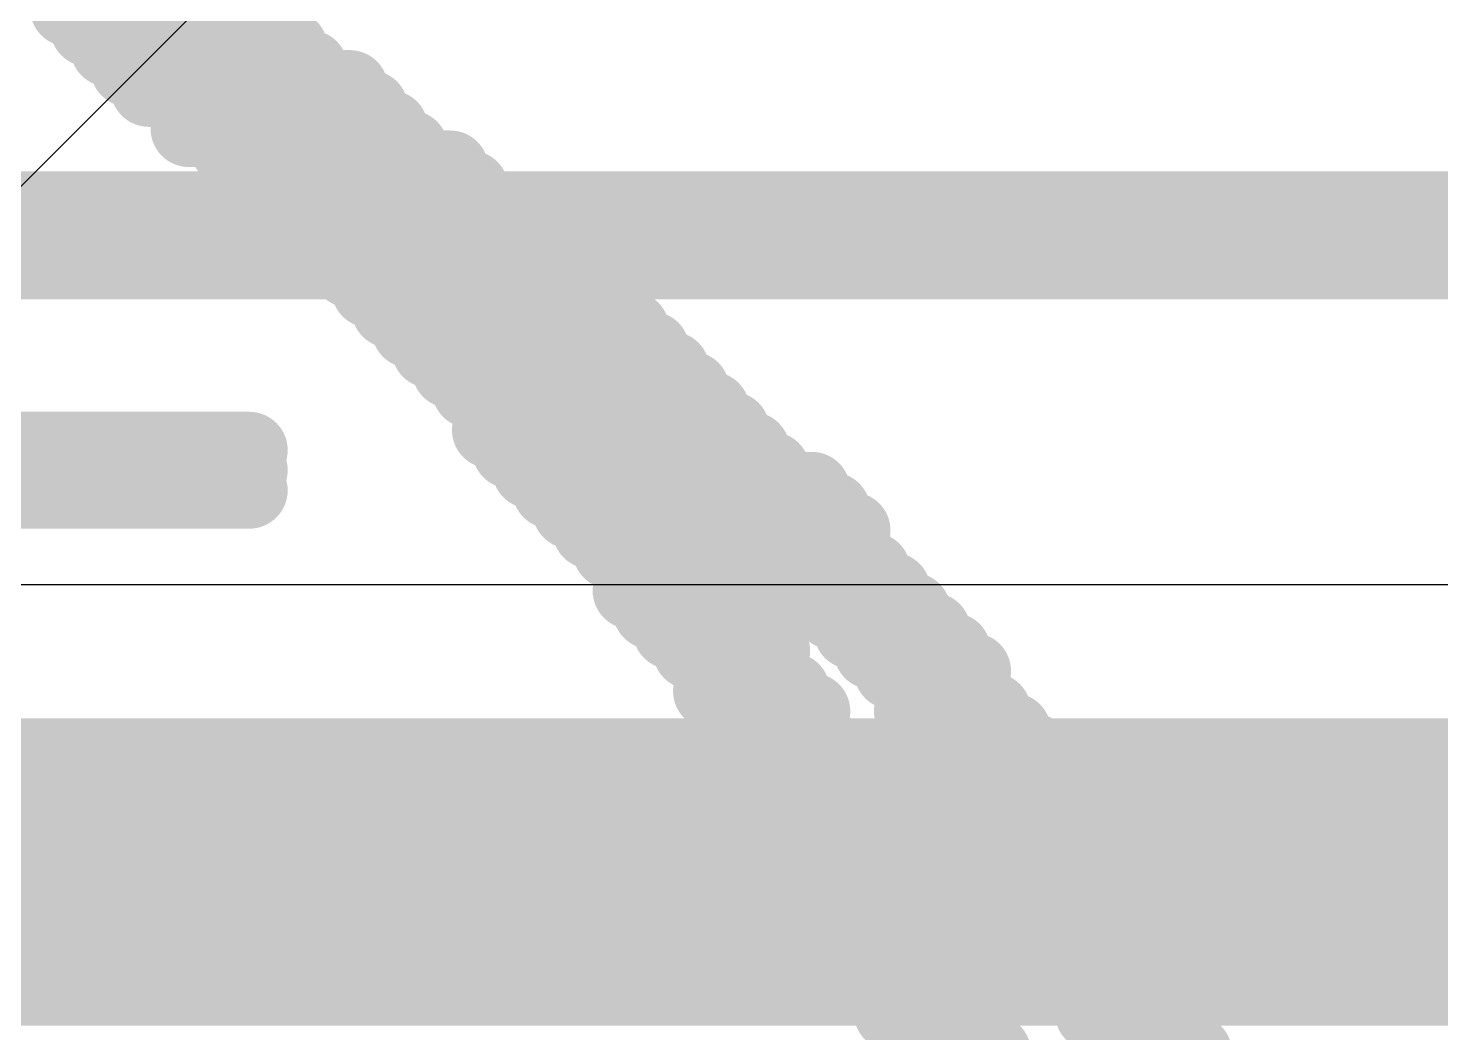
# Model space of a CAD drawing. Header units: inches. Extents: x -4 to 389, y 0 to 108.
# Drawn here: x 36.15 to 37.552, y 6.775 to 7.772 of the extents above; entities that cross this region are included whole.
import ezdxf

# ---------------------------------------------------------------- set-up
doc = ezdxf.new("R2010")
doc.units = ezdxf.units.IN
for name, color, linetype in [('Bottom Overlay', 54, 'Continuous'), ('Signal_1', 16, 'Continuous'), ('Top Layer', 1, 'Continuous'), ('Top Overlay', 2, 'Continuous')]:
    doc.layers.add(name, color=color, linetype=linetype)

msp = doc.modelspace()

# ---------------------------------------------------------------- linework, layer by layer
at = {"layer": 'Bottom Overlay'}
for points in [[(36.1903, 7.7916, 0.0762, 0.0762, 0), (36.3697, 7.7916, 0.0762, 0.0762, 0)], [(36.2102, 7.7717, 0.0762, 0.0762, 0), (36.3897, 7.7717, 0.0762, 0.0762, 0)], [(36.2301, 7.7517, 0.0762, 0.0762, 0), (36.4096, 7.7517, 0.0762, 0.0762, 0)], [(36.2501, 7.7318, 0.0762, 0.0762, 0), (36.3697, 7.7318, 0.0762, 0.0762, 0)], [(36.3897, 7.7318, 0.0762, 0.0762, 0), (36.4295, 7.7318, 0.0762, 0.0762, 0)], [(36.27, 7.7119, 0.0762, 0.0762, 0), (36.3697, 7.7119, 0.0762, 0.0762, 0)], [(36.4096, 7.7119, 0.0762, 0.0762, 0), (36.4694, 7.7119, 0.0762, 0.0762, 0)], [(36.3099, 7.6919, 0.0762, 0.0762, 0), (36.3897, 7.6919, 0.0762, 0.0762, 0)], [(36.4295, 7.6919, 0.0762, 0.0762, 0), (36.4894, 7.6919, 0.0762, 0.0762, 0)], [(36.3099, 7.672, 0.0762, 0.0762, 0), (36.4096, 7.672, 0.0762, 0.0762, 0)], [(36.4495, 7.672, 0.0762, 0.0762, 0), (36.5093, 7.672, 0.0762, 0.0762, 0)], [(36.3498, 7.652, 0.0762, 0.0762, 0), (36.4295, 7.652, 0.0762, 0.0762, 0)], [(36.4694, 7.652, 0.0762, 0.0762, 0), (36.5292, 7.652, 0.0762, 0.0762, 0)], [(36.3697, 7.6321, 0.0762, 0.0762, 0), (36.4495, 7.6321, 0.0762, 0.0762, 0)], [(36.4894, 7.6321, 0.0762, 0.0762, 0), (36.5691, 7.6321, 0.0762, 0.0762, 0)], [(36.3897, 7.6122, 0.0762, 0.0762, 0), (36.4694, 7.6122, 0.0762, 0.0762, 0)], [(36.5292, 7.6122, 0.0762, 0.0762, 0), (36.5891, 7.6122, 0.0762, 0.0762, 0)], [(36.4096, 7.5922, 0.0762, 0.0762, 0), (36.5093, 7.5922, 0.0762, 0.0762, 0)], [(36.5292, 7.5922, 0.0762, 0.0762, 0), (36.609, 7.5922, 0.0762, 0.0762, 0)], [(36.4295, 7.5723, 0.0762, 0.0762, 0), (36.5093, 7.5723, 0.0762, 0.0762, 0)], [(36.5691, 7.5723, 0.0762, 0.0762, 0), (36.6289, 7.5723, 0.0762, 0.0762, 0)], [(36.4495, 7.5523, 0.0762, 0.0762, 0), (36.5492, 7.5523, 0.0762, 0.0762, 0)], [(36.5891, 7.5523, 0.0762, 0.0762, 0), (36.6489, 7.5523, 0.0762, 0.0762, 0)], [(36.4694, 7.5324, 0.0762, 0.0762, 0), (36.5492, 7.5324, 0.0762, 0.0762, 0)], [(36.609, 7.5324, 0.0762, 0.0762, 0), (36.6688, 7.5324, 0.0762, 0.0762, 0)], [(36.4894, 7.5125, 0.0762, 0.0762, 0), (36.5691, 7.5125, 0.0762, 0.0762, 0)], [(36.6289, 7.5125, 0.0762, 0.0762, 0), (36.7087, 7.5125, 0.0762, 0.0762, 0)], [(36.5093, 7.4925, 0.0762, 0.0762, 0), (36.5891, 7.4925, 0.0762, 0.0762, 0)], [(36.6489, 7.4925, 0.0762, 0.0762, 0), (36.7286, 7.4925, 0.0762, 0.0762, 0)], [(36.5292, 7.4726, 0.0762, 0.0762, 0), (36.609, 7.4726, 0.0762, 0.0762, 0)], [(36.6688, 7.4726, 0.0762, 0.0762, 0), (36.7486, 7.4726, 0.0762, 0.0762, 0)], [(36.5492, 7.4526, 0.0762, 0.0762, 0), (36.6289, 7.4526, 0.0762, 0.0762, 0)], [(36.6888, 7.4526, 0.0762, 0.0762, 0), (36.7685, 7.4526, 0.0762, 0.0762, 0)], [(36.5691, 7.4327, 0.0762, 0.0762, 0), (36.6489, 7.4327, 0.0762, 0.0762, 0)], [(36.7087, 7.4327, 0.0762, 0.0762, 0), (36.7885, 7.4327, 0.0762, 0.0762, 0)], [(36.5891, 7.4128, 0.0762, 0.0762, 0), (36.6688, 7.4128, 0.0762, 0.0762, 0)], [(36.7286, 7.4128, 0.0762, 0.0762, 0), (36.8084, 7.4128, 0.0762, 0.0762, 0)], [(36.609, 7.3928, 0.0762, 0.0762, 0), (36.6888, 7.3928, 0.0762, 0.0762, 0)], [(36.7685, 7.3928, 0.0762, 0.0762, 0), (36.8283, 7.3928, 0.0762, 0.0762, 0)], [(36.609, 7.3729, 0.0762, 0.0762, 0), (36.7087, 7.3729, 0.0762, 0.0762, 0)], [(36.7885, 7.3729, 0.0762, 0.0762, 0), (36.8483, 7.3729, 0.0762, 0.0762, 0)], [(35.7316, 7.3529, 0.0762, 0.0762, 0), (36.3697, 7.3529, 0.0762, 0.0762, 0)], [(36.6289, 7.3529, 0.0762, 0.0762, 0), (36.7286, 7.3529, 0.0762, 0.0762, 0)], [(36.8084, 7.3529, 0.0762, 0.0762, 0), (36.8682, 7.3529, 0.0762, 0.0762, 0)], [(35.7316, 7.333, 0.0762, 0.0762, 0), (36.3697, 7.333, 0.0762, 0.0762, 0)], [(36.6489, 7.333, 0.0762, 0.0762, 0), (36.7486, 7.333, 0.0762, 0.0762, 0)], [(36.8283, 7.333, 0.0762, 0.0762, 0), (36.8882, 7.333, 0.0762, 0.0762, 0)], [(35.7316, 7.3131, 0.0762, 0.0762, 0), (36.3697, 7.3131, 0.0762, 0.0762, 0)], [(36.6688, 7.3131, 0.0762, 0.0762, 0), (36.7685, 7.3131, 0.0762, 0.0762, 0)], [(36.8483, 7.3131, 0.0762, 0.0762, 0), (36.928, 7.3131, 0.0762, 0.0762, 0)], [(36.6888, 7.2931, 0.0762, 0.0762, 0), (36.7685, 7.2931, 0.0762, 0.0762, 0)], [(36.8483, 7.2931, 0.0762, 0.0762, 0), (36.948, 7.2931, 0.0762, 0.0762, 0)], [(36.7087, 7.2732, 0.0762, 0.0762, 0), (36.7885, 7.2732, 0.0762, 0.0762, 0)], [(36.8682, 7.2732, 0.0762, 0.0762, 0), (36.9679, 7.2732, 0.0762, 0.0762, 0)], [(36.7286, 7.2532, 0.0762, 0.0762, 0), (36.8084, 7.2532, 0.0762, 0.0762, 0)], [(36.8882, 7.2532, 0.0762, 0.0762, 0), (36.9679, 7.2532, 0.0762, 0.0762, 0)], [(36.7486, 7.2333, 0.0762, 0.0762, 0), (36.8283, 7.2333, 0.0762, 0.0762, 0)], [(36.9081, 7.2333, 0.0762, 0.0762, 0), (36.9879, 7.2333, 0.0762, 0.0762, 0)], [(36.7486, 7.2134, 0.0762, 0.0762, 0), (36.8483, 7.2134, 0.0762, 0.0762, 0)], [(36.928, 7.2134, 0.0762, 0.0762, 0), (37.0078, 7.2134, 0.0762, 0.0762, 0)], [(36.7685, 7.1934, 0.0762, 0.0762, 0), (36.8483, 7.1934, 0.0762, 0.0762, 0)], [(36.948, 7.1934, 0.0762, 0.0762, 0), (37.0277, 7.1934, 0.0762, 0.0762, 0)], [(36.7885, 7.1735, 0.0762, 0.0762, 0), (36.8682, 7.1735, 0.0762, 0.0762, 0)], [(36.9679, 7.1735, 0.0762, 0.0762, 0), (37.0477, 7.1735, 0.0762, 0.0762, 0)], [(36.8084, 7.1535, 0.0762, 0.0762, 0), (36.8882, 7.1535, 0.0762, 0.0762, 0)], [(36.9879, 7.1535, 0.0762, 0.0762, 0), (37.0676, 7.1535, 0.0762, 0.0762, 0)], [(36.8283, 7.1336, 0.0762, 0.0762, 0), (36.8882, 7.1336, 0.0762, 0.0762, 0)], [(37.0078, 7.1336, 0.0762, 0.0762, 0), (37.0876, 7.1336, 0.0762, 0.0762, 0)], [(36.8283, 7.1137, 0.0762, 0.0762, 0), (36.9081, 7.1137, 0.0762, 0.0762, 0)], [(37.0277, 7.1137, 0.0762, 0.0762, 0), (37.0876, 7.1137, 0.0762, 0.0762, 0)], [(36.8483, 7.0937, 0.0762, 0.0762, 0), (36.928, 7.0937, 0.0762, 0.0762, 0)], [(37.0277, 7.0937, 0.0762, 0.0762, 0), (37.1075, 7.0937, 0.0762, 0.0762, 0)], [(36.8682, 7.0738, 0.0762, 0.0762, 0), (36.928, 7.0738, 0.0762, 0.0762, 0)], [(37.0477, 7.0738, 0.0762, 0.0762, 0), (37.1274, 7.0738, 0.0762, 0.0762, 0)], [(36.8682, 7.0538, 0.0762, 0.0762, 0), (36.948, 7.0538, 0.0762, 0.0762, 0)], [(37.0676, 7.0538, 0.0762, 0.0762, 0), (37.1474, 7.0538, 0.0762, 0.0762, 0)], [(36.8882, 7.0339, 0.0762, 0.0762, 0), (36.9679, 7.0339, 0.0762, 0.0762, 0)], [(37.0676, 7.0339, 0.0762, 0.0762, 0), (37.1474, 7.0339, 0.0762, 0.0762, 0)], [(36.8882, 7.014, 0.0762, 0.0762, 0), (36.9679, 7.014, 0.0762, 0.0762, 0)], [(37.0876, 7.014, 0.0762, 0.0762, 0), (37.1673, 7.014, 0.0762, 0.0762, 0)], [(36.9081, 6.994, 0.0762, 0.0762, 0), (36.9879, 6.994, 0.0762, 0.0762, 0)], [(37.1075, 6.994, 0.0762, 0.0762, 0), (37.1673, 6.994, 0.0762, 0.0762, 0)], [(35.5123, 6.9741, 0.0762, 0.0762, 0), (36.7286, 6.9741, 0.0762, 0.0762, 0)], [(36.9081, 6.9741, 0.0762, 0.0762, 0), (36.9879, 6.9741, 0.0762, 0.0762, 0)], [(37.1075, 6.9741, 0.0762, 0.0762, 0), (37.1873, 6.9741, 0.0762, 0.0762, 0)], [(35.4325, 6.9541, 0.0762, 0.0762, 0), (36.7286, 6.9541, 0.0762, 0.0762, 0)], [(36.928, 6.9541, 0.0762, 0.0762, 0), (37.0078, 6.9541, 0.0762, 0.0762, 0)], [(37.1274, 6.9541, 0.0762, 0.0762, 0), (37.2072, 6.9541, 0.0762, 0.0762, 0)], [(35.4325, 6.9342, 0.0762, 0.0762, 0), (36.7286, 6.9342, 0.0762, 0.0762, 0)], [(36.948, 6.9342, 0.0762, 0.0762, 0), (37.0078, 6.9342, 0.0762, 0.0762, 0)], [(37.1474, 6.9342, 0.0762, 0.0762, 0), (37.2072, 6.9342, 0.0762, 0.0762, 0)], [(35.4325, 6.9143, 0.0762, 0.0762, 0), (36.7286, 6.9143, 0.0762, 0.0762, 0)], [(36.948, 6.9143, 0.0762, 0.0762, 0), (37.0277, 6.9143, 0.0762, 0.0762, 0)], [(37.1474, 6.9143, 0.0762, 0.0762, 0), (37.2271, 6.9143, 0.0762, 0.0762, 0)], [(35.4325, 6.8943, 0.0762, 0.0762, 0), (36.7286, 6.8943, 0.0762, 0.0762, 0)], [(36.948, 6.8943, 0.0762, 0.0762, 0), (37.0277, 6.8943, 0.0762, 0.0762, 0)], [(37.1673, 6.8943, 0.0762, 0.0762, 0), (37.2271, 6.8943, 0.0762, 0.0762, 0)], [(36.9679, 6.8744, 0.0762, 0.0762, 0), (37.0477, 6.8744, 0.0762, 0.0762, 0)], [(37.1673, 6.8744, 0.0762, 0.0762, 0), (37.2471, 6.8744, 0.0762, 0.0762, 0)], [(36.9879, 6.8544, 0.0762, 0.0762, 0), (37.0477, 6.8544, 0.0762, 0.0762, 0)], [(37.1873, 6.8544, 0.0762, 0.0762, 0), (37.2471, 6.8544, 0.0762, 0.0762, 0)], [(36.9879, 6.8345, 0.0762, 0.0762, 0), (37.0676, 6.8345, 0.0762, 0.0762, 0)], [(37.1873, 6.8345, 0.0762, 0.0762, 0), (37.267, 6.8345, 0.0762, 0.0762, 0)], [(37.0078, 6.8146, 0.0762, 0.0762, 0), (37.0676, 6.8146, 0.0762, 0.0762, 0)], [(37.2072, 6.8146, 0.0762, 0.0762, 0), (37.267, 6.8146, 0.0762, 0.0762, 0)], [(37.0078, 6.7946, 0.0762, 0.0762, 0), (37.0876, 6.7946, 0.0762, 0.0762, 0)], [(37.2072, 6.7946, 0.0762, 0.0762, 0), (37.287, 6.7946, 0.0762, 0.0762, 0)], [(37.0277, 6.7747, 0.0762, 0.0762, 0), (37.0876, 6.7747, 0.0762, 0.0762, 0)], [(37.2271, 6.7747, 0.0762, 0.0762, 0), (37.287, 6.7747, 0.0762, 0.0762, 0)], [(37.0277, 6.7547, 0.0762, 0.0762, 0), (37.1075, 6.7547, 0.0762, 0.0762, 0)], [(37.2271, 6.7547, 0.0762, 0.0762, 0), (37.3069, 6.7547, 0.0762, 0.0762, 0)]]:
    msp.add_lwpolyline(points, format="xyseb", dxfattribs=at)
for points in [[(36.1712, 7.7916, 0.0381, 0.0381, 1), (36.2093, 7.7916, 0.0381, 0.0381, 1)], [(36.3507, 7.7916, 0.0381, 0.0381, 1), (36.3888, 7.7916, 0.0381, 0.0381, 1)], [(36.1911, 7.7717, 0.0381, 0.0381, 1), (36.2292, 7.7717, 0.0381, 0.0381, 1)], [(36.3706, 7.7717, 0.0381, 0.0381, 1), (36.4087, 7.7717, 0.0381, 0.0381, 1)], [(36.2111, 7.7517, 0.0381, 0.0381, 1), (36.2492, 7.7517, 0.0381, 0.0381, 1)], [(36.3905, 7.7517, 0.0381, 0.0381, 1), (36.4286, 7.7517, 0.0381, 0.0381, 1)], [(36.231, 7.7318, 0.0381, 0.0381, 1), (36.2691, 7.7318, 0.0381, 0.0381, 1)], [(36.3507, 7.7318, 0.0381, 0.0381, 1), (36.3888, 7.7318, 0.0381, 0.0381, 1)], [(36.3706, 7.7318, 0.0381, 0.0381, 1), (36.4087, 7.7318, 0.0381, 0.0381, 1)], [(36.4105, 7.7318, 0.0381, 0.0381, 1), (36.4486, 7.7318, 0.0381, 0.0381, 1)], [(36.251, 7.7119, 0.0381, 0.0381, 1), (36.2891, 7.7119, 0.0381, 0.0381, 1)], [(36.3507, 7.7119, 0.0381, 0.0381, 1), (36.3888, 7.7119, 0.0381, 0.0381, 1)], [(36.3905, 7.7119, 0.0381, 0.0381, 1), (36.4286, 7.7119, 0.0381, 0.0381, 1)], [(36.4504, 7.7119, 0.0381, 0.0381, 1), (36.4885, 7.7119, 0.0381, 0.0381, 1)], [(36.2908, 7.6919, 0.0381, 0.0381, 1), (36.3289, 7.6919, 0.0381, 0.0381, 1)], [(36.3706, 7.6919, 0.0381, 0.0381, 1), (36.4087, 7.6919, 0.0381, 0.0381, 1)], [(36.4105, 7.6919, 0.0381, 0.0381, 1), (36.4486, 7.6919, 0.0381, 0.0381, 1)], [(36.4703, 7.6919, 0.0381, 0.0381, 1), (36.5084, 7.6919, 0.0381, 0.0381, 1)], [(36.2908, 7.672, 0.0381, 0.0381, 1), (36.3289, 7.672, 0.0381, 0.0381, 1)], [(36.3905, 7.672, 0.0381, 0.0381, 1), (36.4286, 7.672, 0.0381, 0.0381, 1)], [(36.4304, 7.672, 0.0381, 0.0381, 1), (36.4685, 7.672, 0.0381, 0.0381, 1)], [(36.4902, 7.672, 0.0381, 0.0381, 1), (36.5283, 7.672, 0.0381, 0.0381, 1)], [(36.3307, 7.652, 0.0381, 0.0381, 1), (36.3688, 7.652, 0.0381, 0.0381, 1)], [(36.4105, 7.652, 0.0381, 0.0381, 1), (36.4486, 7.652, 0.0381, 0.0381, 1)], [(36.4504, 7.652, 0.0381, 0.0381, 1), (36.4885, 7.652, 0.0381, 0.0381, 1)], [(36.5102, 7.652, 0.0381, 0.0381, 1), (36.5483, 7.652, 0.0381, 0.0381, 1)], [(36.3507, 7.6321, 0.0381, 0.0381, 1), (36.3888, 7.6321, 0.0381, 0.0381, 1)], [(36.4304, 7.6321, 0.0381, 0.0381, 1), (36.4685, 7.6321, 0.0381, 0.0381, 1)], [(36.4703, 7.6321, 0.0381, 0.0381, 1), (36.5084, 7.6321, 0.0381, 0.0381, 1)], [(36.5501, 7.6321, 0.0381, 0.0381, 1), (36.5882, 7.6321, 0.0381, 0.0381, 1)], [(36.3706, 7.6122, 0.0381, 0.0381, 1), (36.4087, 7.6122, 0.0381, 0.0381, 1)], [(36.4504, 7.6122, 0.0381, 0.0381, 1), (36.4885, 7.6122, 0.0381, 0.0381, 1)], [(36.5102, 7.6122, 0.0381, 0.0381, 1), (36.5483, 7.6122, 0.0381, 0.0381, 1)], [(36.57, 7.6122, 0.0381, 0.0381, 1), (36.6081, 7.6122, 0.0381, 0.0381, 1)], [(36.3905, 7.5922, 0.0381, 0.0381, 1), (36.4286, 7.5922, 0.0381, 0.0381, 1)], [(36.4902, 7.5922, 0.0381, 0.0381, 1), (36.5283, 7.5922, 0.0381, 0.0381, 1)], [(36.5102, 7.5922, 0.0381, 0.0381, 1), (36.5483, 7.5922, 0.0381, 0.0381, 1)], [(36.5899, 7.5922, 0.0381, 0.0381, 1), (36.628, 7.5922, 0.0381, 0.0381, 1)], [(36.4105, 7.5723, 0.0381, 0.0381, 1), (36.4486, 7.5723, 0.0381, 0.0381, 1)], [(36.4902, 7.5723, 0.0381, 0.0381, 1), (36.5283, 7.5723, 0.0381, 0.0381, 1)], [(36.5501, 7.5723, 0.0381, 0.0381, 1), (36.5882, 7.5723, 0.0381, 0.0381, 1)], [(36.6099, 7.5723, 0.0381, 0.0381, 1), (36.648, 7.5723, 0.0381, 0.0381, 1)], [(36.4304, 7.5523, 0.0381, 0.0381, 1), (36.4685, 7.5523, 0.0381, 0.0381, 1)], [(36.5301, 7.5523, 0.0381, 0.0381, 1), (36.5682, 7.5523, 0.0381, 0.0381, 1)], [(36.57, 7.5523, 0.0381, 0.0381, 1), (36.6081, 7.5523, 0.0381, 0.0381, 1)], [(36.6298, 7.5523, 0.0381, 0.0381, 1), (36.6679, 7.5523, 0.0381, 0.0381, 1)], [(36.4504, 7.5324, 0.0381, 0.0381, 1), (36.4885, 7.5324, 0.0381, 0.0381, 1)], [(36.5301, 7.5324, 0.0381, 0.0381, 1), (36.5682, 7.5324, 0.0381, 0.0381, 1)], [(36.5899, 7.5324, 0.0381, 0.0381, 1), (36.628, 7.5324, 0.0381, 0.0381, 1)], [(36.6498, 7.5324, 0.0381, 0.0381, 1), (36.6879, 7.5324, 0.0381, 0.0381, 1)], [(36.4703, 7.5125, 0.0381, 0.0381, 1), (36.5084, 7.5125, 0.0381, 0.0381, 1)], [(36.5501, 7.5125, 0.0381, 0.0381, 1), (36.5882, 7.5125, 0.0381, 0.0381, 1)], [(36.6099, 7.5125, 0.0381, 0.0381, 1), (36.648, 7.5125, 0.0381, 0.0381, 1)], [(36.6896, 7.5125, 0.0381, 0.0381, 1), (36.7277, 7.5125, 0.0381, 0.0381, 1)], [(36.4902, 7.4925, 0.0381, 0.0381, 1), (36.5283, 7.4925, 0.0381, 0.0381, 1)], [(36.57, 7.4925, 0.0381, 0.0381, 1), (36.6081, 7.4925, 0.0381, 0.0381, 1)], [(36.6298, 7.4925, 0.0381, 0.0381, 1), (36.6679, 7.4925, 0.0381, 0.0381, 1)], [(36.7096, 7.4925, 0.0381, 0.0381, 1), (36.7477, 7.4925, 0.0381, 0.0381, 1)], [(36.5102, 7.4726, 0.0381, 0.0381, 1), (36.5483, 7.4726, 0.0381, 0.0381, 1)], [(36.5899, 7.4726, 0.0381, 0.0381, 1), (36.628, 7.4726, 0.0381, 0.0381, 1)], [(36.6498, 7.4726, 0.0381, 0.0381, 1), (36.6879, 7.4726, 0.0381, 0.0381, 1)], [(36.7295, 7.4726, 0.0381, 0.0381, 1), (36.7676, 7.4726, 0.0381, 0.0381, 1)], [(36.5301, 7.4526, 0.0381, 0.0381, 1), (36.5682, 7.4526, 0.0381, 0.0381, 1)], [(36.6099, 7.4526, 0.0381, 0.0381, 1), (36.648, 7.4526, 0.0381, 0.0381, 1)], [(36.6697, 7.4526, 0.0381, 0.0381, 1), (36.7078, 7.4526, 0.0381, 0.0381, 1)], [(36.7495, 7.4526, 0.0381, 0.0381, 1), (36.7876, 7.4526, 0.0381, 0.0381, 1)], [(36.5501, 7.4327, 0.0381, 0.0381, 1), (36.5882, 7.4327, 0.0381, 0.0381, 1)], [(36.6298, 7.4327, 0.0381, 0.0381, 1), (36.6679, 7.4327, 0.0381, 0.0381, 1)], [(36.6896, 7.4327, 0.0381, 0.0381, 1), (36.7277, 7.4327, 0.0381, 0.0381, 1)], [(36.7694, 7.4327, 0.0381, 0.0381, 1), (36.8075, 7.4327, 0.0381, 0.0381, 1)], [(36.57, 7.4128, 0.0381, 0.0381, 1), (36.6081, 7.4128, 0.0381, 0.0381, 1)], [(36.6498, 7.4128, 0.0381, 0.0381, 1), (36.6879, 7.4128, 0.0381, 0.0381, 1)], [(36.7096, 7.4128, 0.0381, 0.0381, 1), (36.7477, 7.4128, 0.0381, 0.0381, 1)], [(36.7893, 7.4128, 0.0381, 0.0381, 1), (36.8274, 7.4128, 0.0381, 0.0381, 1)], [(36.5899, 7.3928, 0.0381, 0.0381, 1), (36.628, 7.3928, 0.0381, 0.0381, 1)], [(36.6697, 7.3928, 0.0381, 0.0381, 1), (36.7078, 7.3928, 0.0381, 0.0381, 1)], [(36.7495, 7.3928, 0.0381, 0.0381, 1), (36.7876, 7.3928, 0.0381, 0.0381, 1)], [(36.8093, 7.3928, 0.0381, 0.0381, 1), (36.8474, 7.3928, 0.0381, 0.0381, 1)], [(36.5899, 7.3729, 0.0381, 0.0381, 1), (36.628, 7.3729, 0.0381, 0.0381, 1)], [(36.6896, 7.3729, 0.0381, 0.0381, 1), (36.7277, 7.3729, 0.0381, 0.0381, 1)], [(36.7694, 7.3729, 0.0381, 0.0381, 1), (36.8075, 7.3729, 0.0381, 0.0381, 1)], [(36.8292, 7.3729, 0.0381, 0.0381, 1), (36.8673, 7.3729, 0.0381, 0.0381, 1)], [(36.3507, 7.3529, 0.0381, 0.0381, 1), (36.3888, 7.3529, 0.0381, 0.0381, 1)], [(36.6099, 7.3529, 0.0381, 0.0381, 1), (36.648, 7.3529, 0.0381, 0.0381, 1)], [(36.7096, 7.3529, 0.0381, 0.0381, 1), (36.7477, 7.3529, 0.0381, 0.0381, 1)], [(36.7893, 7.3529, 0.0381, 0.0381, 1), (36.8274, 7.3529, 0.0381, 0.0381, 1)], [(36.8492, 7.3529, 0.0381, 0.0381, 1), (36.8873, 7.3529, 0.0381, 0.0381, 1)], [(36.3507, 7.333, 0.0381, 0.0381, 1), (36.3888, 7.333, 0.0381, 0.0381, 1)], [(36.6298, 7.333, 0.0381, 0.0381, 1), (36.6679, 7.333, 0.0381, 0.0381, 1)], [(36.7295, 7.333, 0.0381, 0.0381, 1), (36.7676, 7.333, 0.0381, 0.0381, 1)], [(36.8093, 7.333, 0.0381, 0.0381, 1), (36.8474, 7.333, 0.0381, 0.0381, 1)], [(36.8691, 7.333, 0.0381, 0.0381, 1), (36.9072, 7.333, 0.0381, 0.0381, 1)], [(36.3507, 7.3131, 0.0381, 0.0381, 1), (36.3888, 7.3131, 0.0381, 0.0381, 1)], [(36.6498, 7.3131, 0.0381, 0.0381, 1), (36.6879, 7.3131, 0.0381, 0.0381, 1)], [(36.7495, 7.3131, 0.0381, 0.0381, 1), (36.7876, 7.3131, 0.0381, 0.0381, 1)], [(36.8292, 7.3131, 0.0381, 0.0381, 1), (36.8673, 7.3131, 0.0381, 0.0381, 1)], [(36.909, 7.3131, 0.0381, 0.0381, 1), (36.9471, 7.3131, 0.0381, 0.0381, 1)], [(36.6697, 7.2931, 0.0381, 0.0381, 1), (36.7078, 7.2931, 0.0381, 0.0381, 1)], [(36.7495, 7.2931, 0.0381, 0.0381, 1), (36.7876, 7.2931, 0.0381, 0.0381, 1)], [(36.8292, 7.2931, 0.0381, 0.0381, 1), (36.8673, 7.2931, 0.0381, 0.0381, 1)], [(36.9289, 7.2931, 0.0381, 0.0381, 1), (36.967, 7.2931, 0.0381, 0.0381, 1)], [(36.6896, 7.2732, 0.0381, 0.0381, 1), (36.7277, 7.2732, 0.0381, 0.0381, 1)], [(36.7694, 7.2732, 0.0381, 0.0381, 1), (36.8075, 7.2732, 0.0381, 0.0381, 1)], [(36.8492, 7.2732, 0.0381, 0.0381, 1), (36.8873, 7.2732, 0.0381, 0.0381, 1)], [(36.9489, 7.2732, 0.0381, 0.0381, 1), (36.987, 7.2732, 0.0381, 0.0381, 1)], [(36.7096, 7.2532, 0.0381, 0.0381, 1), (36.7477, 7.2532, 0.0381, 0.0381, 1)], [(36.7893, 7.2532, 0.0381, 0.0381, 1), (36.8274, 7.2532, 0.0381, 0.0381, 1)], [(36.8691, 7.2532, 0.0381, 0.0381, 1), (36.9072, 7.2532, 0.0381, 0.0381, 1)], [(36.9489, 7.2532, 0.0381, 0.0381, 1), (36.987, 7.2532, 0.0381, 0.0381, 1)], [(36.7295, 7.2333, 0.0381, 0.0381, 1), (36.7676, 7.2333, 0.0381, 0.0381, 1)], [(36.8093, 7.2333, 0.0381, 0.0381, 1), (36.8474, 7.2333, 0.0381, 0.0381, 1)], [(36.889, 7.2333, 0.0381, 0.0381, 1), (36.9271, 7.2333, 0.0381, 0.0381, 1)], [(36.9688, 7.2333, 0.0381, 0.0381, 1), (37.0069, 7.2333, 0.0381, 0.0381, 1)], [(36.7295, 7.2134, 0.0381, 0.0381, 1), (36.7676, 7.2134, 0.0381, 0.0381, 1)], [(36.8292, 7.2134, 0.0381, 0.0381, 1), (36.8673, 7.2134, 0.0381, 0.0381, 1)], [(36.909, 7.2134, 0.0381, 0.0381, 1), (36.9471, 7.2134, 0.0381, 0.0381, 1)], [(36.9888, 7.2134, 0.0381, 0.0381, 1), (37.0269, 7.2134, 0.0381, 0.0381, 1)], [(36.7495, 7.1934, 0.0381, 0.0381, 1), (36.7876, 7.1934, 0.0381, 0.0381, 1)], [(36.8292, 7.1934, 0.0381, 0.0381, 1), (36.8673, 7.1934, 0.0381, 0.0381, 1)], [(36.9289, 7.1934, 0.0381, 0.0381, 1), (36.967, 7.1934, 0.0381, 0.0381, 1)], [(37.0087, 7.1934, 0.0381, 0.0381, 1), (37.0468, 7.1934, 0.0381, 0.0381, 1)], [(36.7694, 7.1735, 0.0381, 0.0381, 1), (36.8075, 7.1735, 0.0381, 0.0381, 1)], [(36.8492, 7.1735, 0.0381, 0.0381, 1), (36.8873, 7.1735, 0.0381, 0.0381, 1)], [(36.9489, 7.1735, 0.0381, 0.0381, 1), (36.987, 7.1735, 0.0381, 0.0381, 1)], [(37.0286, 7.1735, 0.0381, 0.0381, 1), (37.0667, 7.1735, 0.0381, 0.0381, 1)], [(36.7893, 7.1535, 0.0381, 0.0381, 1), (36.8274, 7.1535, 0.0381, 0.0381, 1)], [(36.8691, 7.1535, 0.0381, 0.0381, 1), (36.9072, 7.1535, 0.0381, 0.0381, 1)], [(36.9688, 7.1535, 0.0381, 0.0381, 1), (37.0069, 7.1535, 0.0381, 0.0381, 1)], [(37.0486, 7.1535, 0.0381, 0.0381, 1), (37.0867, 7.1535, 0.0381, 0.0381, 1)], [(36.8093, 7.1336, 0.0381, 0.0381, 1), (36.8474, 7.1336, 0.0381, 0.0381, 1)], [(36.8691, 7.1336, 0.0381, 0.0381, 1), (36.9072, 7.1336, 0.0381, 0.0381, 1)], [(36.9888, 7.1336, 0.0381, 0.0381, 1), (37.0269, 7.1336, 0.0381, 0.0381, 1)], [(37.0685, 7.1336, 0.0381, 0.0381, 1), (37.1066, 7.1336, 0.0381, 0.0381, 1)], [(36.8093, 7.1137, 0.0381, 0.0381, 1), (36.8474, 7.1137, 0.0381, 0.0381, 1)], [(36.889, 7.1137, 0.0381, 0.0381, 1), (36.9271, 7.1137, 0.0381, 0.0381, 1)], [(37.0087, 7.1137, 0.0381, 0.0381, 1), (37.0468, 7.1137, 0.0381, 0.0381, 1)], [(37.0685, 7.1137, 0.0381, 0.0381, 1), (37.1066, 7.1137, 0.0381, 0.0381, 1)], [(36.8292, 7.0937, 0.0381, 0.0381, 1), (36.8673, 7.0937, 0.0381, 0.0381, 1)], [(36.909, 7.0937, 0.0381, 0.0381, 1), (36.9471, 7.0937, 0.0381, 0.0381, 1)], [(37.0087, 7.0937, 0.0381, 0.0381, 1), (37.0468, 7.0937, 0.0381, 0.0381, 1)], [(37.0885, 7.0937, 0.0381, 0.0381, 1), (37.1266, 7.0937, 0.0381, 0.0381, 1)], [(36.8492, 7.0738, 0.0381, 0.0381, 1), (36.8873, 7.0738, 0.0381, 0.0381, 1)], [(36.909, 7.0738, 0.0381, 0.0381, 1), (36.9471, 7.0738, 0.0381, 0.0381, 1)], [(37.0286, 7.0738, 0.0381, 0.0381, 1), (37.0667, 7.0738, 0.0381, 0.0381, 1)], [(37.1084, 7.0738, 0.0381, 0.0381, 1), (37.1465, 7.0738, 0.0381, 0.0381, 1)], [(36.8492, 7.0538, 0.0381, 0.0381, 1), (36.8873, 7.0538, 0.0381, 0.0381, 1)], [(36.9289, 7.0538, 0.0381, 0.0381, 1), (36.967, 7.0538, 0.0381, 0.0381, 1)], [(37.0486, 7.0538, 0.0381, 0.0381, 1), (37.0867, 7.0538, 0.0381, 0.0381, 1)], [(37.1283, 7.0538, 0.0381, 0.0381, 1), (37.1664, 7.0538, 0.0381, 0.0381, 1)], [(36.8691, 7.0339, 0.0381, 0.0381, 1), (36.9072, 7.0339, 0.0381, 0.0381, 1)], [(36.9489, 7.0339, 0.0381, 0.0381, 1), (36.987, 7.0339, 0.0381, 0.0381, 1)], [(37.0486, 7.0339, 0.0381, 0.0381, 1), (37.0867, 7.0339, 0.0381, 0.0381, 1)], [(37.1283, 7.0339, 0.0381, 0.0381, 1), (37.1664, 7.0339, 0.0381, 0.0381, 1)], [(36.8691, 7.014, 0.0381, 0.0381, 1), (36.9072, 7.014, 0.0381, 0.0381, 1)], [(36.9489, 7.014, 0.0381, 0.0381, 1), (36.987, 7.014, 0.0381, 0.0381, 1)], [(37.0685, 7.014, 0.0381, 0.0381, 1), (37.1066, 7.014, 0.0381, 0.0381, 1)], [(37.1483, 7.014, 0.0381, 0.0381, 1), (37.1864, 7.014, 0.0381, 0.0381, 1)], [(36.889, 6.994, 0.0381, 0.0381, 1), (36.9271, 6.994, 0.0381, 0.0381, 1)], [(36.9688, 6.994, 0.0381, 0.0381, 1), (37.0069, 6.994, 0.0381, 0.0381, 1)], [(37.0885, 6.994, 0.0381, 0.0381, 1), (37.1266, 6.994, 0.0381, 0.0381, 1)], [(37.1483, 6.994, 0.0381, 0.0381, 1), (37.1864, 6.994, 0.0381, 0.0381, 1)], [(36.7096, 6.9741, 0.0381, 0.0381, 1), (36.7477, 6.9741, 0.0381, 0.0381, 1)], [(36.889, 6.9741, 0.0381, 0.0381, 1), (36.9271, 6.9741, 0.0381, 0.0381, 1)], [(36.9688, 6.9741, 0.0381, 0.0381, 1), (37.0069, 6.9741, 0.0381, 0.0381, 1)], [(37.0885, 6.9741, 0.0381, 0.0381, 1), (37.1266, 6.9741, 0.0381, 0.0381, 1)], [(37.1682, 6.9741, 0.0381, 0.0381, 1), (37.2063, 6.9741, 0.0381, 0.0381, 1)], [(36.7096, 6.9541, 0.0381, 0.0381, 1), (36.7477, 6.9541, 0.0381, 0.0381, 1)], [(36.909, 6.9541, 0.0381, 0.0381, 1), (36.9471, 6.9541, 0.0381, 0.0381, 1)], [(36.9888, 6.9541, 0.0381, 0.0381, 1), (37.0269, 6.9541, 0.0381, 0.0381, 1)], [(37.1084, 6.9541, 0.0381, 0.0381, 1), (37.1465, 6.9541, 0.0381, 0.0381, 1)], [(37.1882, 6.9541, 0.0381, 0.0381, 1), (37.2263, 6.9541, 0.0381, 0.0381, 1)], [(36.7096, 6.9342, 0.0381, 0.0381, 1), (36.7477, 6.9342, 0.0381, 0.0381, 1)], [(36.9289, 6.9342, 0.0381, 0.0381, 1), (36.967, 6.9342, 0.0381, 0.0381, 1)], [(36.9888, 6.9342, 0.0381, 0.0381, 1), (37.0269, 6.9342, 0.0381, 0.0381, 1)], [(37.1283, 6.9342, 0.0381, 0.0381, 1), (37.1664, 6.9342, 0.0381, 0.0381, 1)], [(37.1882, 6.9342, 0.0381, 0.0381, 1), (37.2263, 6.9342, 0.0381, 0.0381, 1)], [(36.7096, 6.9143, 0.0381, 0.0381, 1), (36.7477, 6.9143, 0.0381, 0.0381, 1)], [(36.9289, 6.9143, 0.0381, 0.0381, 1), (36.967, 6.9143, 0.0381, 0.0381, 1)], [(37.0087, 6.9143, 0.0381, 0.0381, 1), (37.0468, 6.9143, 0.0381, 0.0381, 1)], [(37.1283, 6.9143, 0.0381, 0.0381, 1), (37.1664, 6.9143, 0.0381, 0.0381, 1)], [(37.2081, 6.9143, 0.0381, 0.0381, 1), (37.2462, 6.9143, 0.0381, 0.0381, 1)], [(36.7096, 6.8943, 0.0381, 0.0381, 1), (36.7477, 6.8943, 0.0381, 0.0381, 1)], [(36.9289, 6.8943, 0.0381, 0.0381, 1), (36.967, 6.8943, 0.0381, 0.0381, 1)], [(37.0087, 6.8943, 0.0381, 0.0381, 1), (37.0468, 6.8943, 0.0381, 0.0381, 1)], [(37.1483, 6.8943, 0.0381, 0.0381, 1), (37.1864, 6.8943, 0.0381, 0.0381, 1)], [(37.2081, 6.8943, 0.0381, 0.0381, 1), (37.2462, 6.8943, 0.0381, 0.0381, 1)], [(36.9489, 6.8744, 0.0381, 0.0381, 1), (36.987, 6.8744, 0.0381, 0.0381, 1)], [(37.0286, 6.8744, 0.0381, 0.0381, 1), (37.0667, 6.8744, 0.0381, 0.0381, 1)], [(37.1483, 6.8744, 0.0381, 0.0381, 1), (37.1864, 6.8744, 0.0381, 0.0381, 1)], [(37.228, 6.8744, 0.0381, 0.0381, 1), (37.2661, 6.8744, 0.0381, 0.0381, 1)], [(36.9688, 6.8544, 0.0381, 0.0381, 1), (37.0069, 6.8544, 0.0381, 0.0381, 1)], [(37.0286, 6.8544, 0.0381, 0.0381, 1), (37.0667, 6.8544, 0.0381, 0.0381, 1)], [(37.1682, 6.8544, 0.0381, 0.0381, 1), (37.2063, 6.8544, 0.0381, 0.0381, 1)], [(37.228, 6.8544, 0.0381, 0.0381, 1), (37.2661, 6.8544, 0.0381, 0.0381, 1)], [(36.9688, 6.8345, 0.0381, 0.0381, 1), (37.0069, 6.8345, 0.0381, 0.0381, 1)], [(37.0486, 6.8345, 0.0381, 0.0381, 1), (37.0867, 6.8345, 0.0381, 0.0381, 1)], [(37.1682, 6.8345, 0.0381, 0.0381, 1), (37.2063, 6.8345, 0.0381, 0.0381, 1)], [(37.248, 6.8345, 0.0381, 0.0381, 1), (37.2861, 6.8345, 0.0381, 0.0381, 1)], [(36.9888, 6.8146, 0.0381, 0.0381, 1), (37.0269, 6.8146, 0.0381, 0.0381, 1)], [(37.0486, 6.8146, 0.0381, 0.0381, 1), (37.0867, 6.8146, 0.0381, 0.0381, 1)], [(37.1882, 6.8146, 0.0381, 0.0381, 1), (37.2263, 6.8146, 0.0381, 0.0381, 1)], [(37.248, 6.8146, 0.0381, 0.0381, 1), (37.2861, 6.8146, 0.0381, 0.0381, 1)], [(36.9888, 6.7946, 0.0381, 0.0381, 1), (37.0269, 6.7946, 0.0381, 0.0381, 1)], [(37.0685, 6.7946, 0.0381, 0.0381, 1), (37.1066, 6.7946, 0.0381, 0.0381, 1)], [(37.1882, 6.7946, 0.0381, 0.0381, 1), (37.2263, 6.7946, 0.0381, 0.0381, 1)], [(37.2679, 6.7946, 0.0381, 0.0381, 1), (37.306, 6.7946, 0.0381, 0.0381, 1)], [(37.0087, 6.7747, 0.0381, 0.0381, 1), (37.0468, 6.7747, 0.0381, 0.0381, 1)], [(37.0685, 6.7747, 0.0381, 0.0381, 1), (37.1066, 6.7747, 0.0381, 0.0381, 1)], [(37.2081, 6.7747, 0.0381, 0.0381, 1), (37.2462, 6.7747, 0.0381, 0.0381, 1)], [(37.2679, 6.7747, 0.0381, 0.0381, 1), (37.306, 6.7747, 0.0381, 0.0381, 1)], [(37.0087, 6.7547, 0.0381, 0.0381, 1), (37.0468, 6.7547, 0.0381, 0.0381, 1)], [(37.0885, 6.7547, 0.0381, 0.0381, 1), (37.1266, 6.7547, 0.0381, 0.0381, 1)], [(37.2081, 6.7547, 0.0381, 0.0381, 1), (37.2462, 6.7547, 0.0381, 0.0381, 1)], [(37.2879, 6.7547, 0.0381, 0.0381, 1), (37.326, 6.7547, 0.0381, 0.0381, 1)]]:
    msp.add_lwpolyline(points, format="xyseb", close=True, dxfattribs=at)
at = {"layer": 'Signal_1'}
msp.add_line((28.8785, 0.3503), (43.5917, 15.0635), dxfattribs=at)
msp.add_lwpolyline([(28.6954, 0.5334, 0.254, 0.254, 0), (43.4086, 15.2466, 0.254, 0.254, 0)], format="xyseb", dxfattribs=at)
at = {"layer": 'Top Layer'}
msp.add_line((40.0162, 7.2191), (33.7841, 7.2191), dxfattribs=at)
msp.add_lwpolyline([(6.8326, 6.9342, 0.3048, 0.3048, 0), (40.3352, 6.9342, 0.3048, 0.3048, 0)], format="xyseb", dxfattribs=at)
at = {"layer": 'Top Overlay'}
msp.add_lwpolyline([(33.9192, 7.5662, 0.127, 0.127, 0), (44.7192, 7.5662, 0.127, 0.127, 0)], format="xyseb", dxfattribs=at)

doc.saveas('drawing.dxf')
